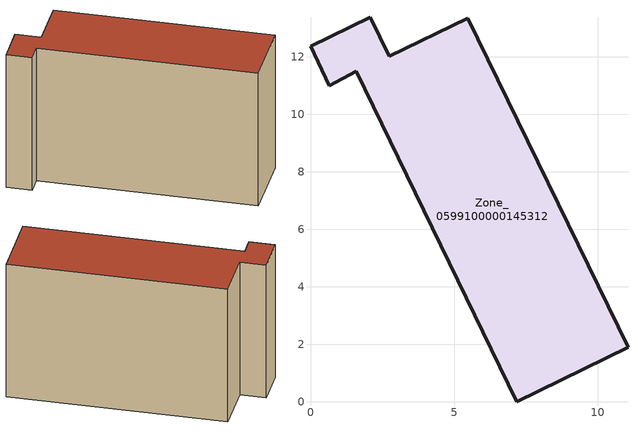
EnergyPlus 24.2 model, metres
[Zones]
Zone_0599100000145312
 floor ground (C_G): 1.6,11.5 0.65,11.01 0,12.38 2.08,13.38 2.74,12.03 5.48,13.35 11.05,1.89 7.17,0 z0
 wall outside (C_F): 2.08,13.38 0,12.38 0.65,11.01 1.6,11.5 7.17,0 11.05,1.89 5.48,13.35 2.74,12.03 2.08,13.38 z0:8.63
 roof outside (C_R): 7.17,0 11.05,1.89 5.48,13.35 2.74,12.03 2.08,13.38 0,12.38 0.65,11.01 1.6,11.5 z8.63
[BUILDING]
Pand.0599100000145312: North Axis=0; Terrain=City; Loads Convergence Tolerance Value=0.04; Temperature Convergence Tolerance Value=0.4; Solar Distribution=FullExterior; Maximum Number of Warmup Days=25; Minimum Number of Warmup Days=1
[Site:Location]
Rotterdam.The.Hague.AP_ZH_NLD Design_Conditions: Latitude=51.96; Longitude=4.45; Time Zone=1; Elevation=-4.5
[SITE:GROUNDTEMPERATURE:BUILDINGSURFACE]
18, 18, 18, 18, 18, 18, 18, 18, 18, 18, 18, 18
[MATERIAL] Thermal Absorptance=0.9; Solar Absorptance=0.7; Visible Absorptance=0.7
Name | Roughness | Thickness | Conductivity | Density | Specific Heat
G.TI.1946-1964 | MediumSmooth | 0.15 | 1 | 540 | 1210
F.TI.1946-1964 | Rough | 0.3 | 0.857143 | 1920 | 840
R.TI.1946-1964 | MediumRough | 0.2 | 0.277778 | 1500 | 1000
[CONSTRUCTION]
C_G: G.TI.1946-1964
C_F: F.TI.1946-1964
C_R: R.TI.1946-1964
[ZONE]
Zone_0599100000145312: Type=1; Multiplier=1; Ceiling Height=Autocalculate; Volume=Autocalculate; Floor Area=autocalculate; Part of Total Floor Area=Yes
[ZONEINFILTRATION:DESIGNFLOWRATE]
Infil_Zone_0599100000145312: Zone or ZoneList or Space or SpaceList=Zone_0599100000145312; Schedule=AlwaysOn; Design Flow Rate Calculation Method=Flow/Area; Flow Rate per Floor Area=0.003; Constant Term Coefficient=1; Temperature Term Coefficient=0; Velocity Term Coefficient=0; Velocity Squared Term Coefficient=0
[HVACTEMPLATE:ZONE:IDEALLOADSAIRSYSTEM]
Zone_0599100000145312: Maximum Heating Supply Air Temperature=50; Minimum Cooling Supply Air Temperature=13; Maximum Heating Supply Air Humidity Ratio=0.0156; Minimum Cooling Supply Air Humidity Ratio=0.0077; Heating Limit=NoLimit; Cooling Limit=NoLimit; Dehumidification Control Type=ConstantSensibleHeatRatio; Cooling Sensible Heat Ratio=0.7; Dehumidification Setpoint=60; Humidification Control Type=None; Humidification Setpoint=30; Outdoor Air Method=None; Outdoor Air Flow Rate per Person=0.00944; Outdoor Air Flow Rate per Zone Floor Area=0; Outdoor Air Flow Rate per Zone=0; Demand Controlled Ventilation Type=None; Outdoor Air Economizer Type=NoEconomizer; Heat Recovery Type=None; Sensible Heat Recovery Effectiveness=0.7; Latent Heat Recovery Effectiveness=0.65
[ZONECONTROL:THERMOSTAT]
ThermostatControl_Zone_0599100000145312: Zone or ZoneList=Zone_0599100000145312; Control Type Schedule=DualSetpointControlType; Control 1=Thermostat_Zone_0599100000145312; Temperature Difference Between Cutout And Setpoint=0
[THERMOSTATSETPOINT:DUALSETPOINT]
Thermostat_Zone_0599100000145312: Heating Setpoint Temperature Schedule=HeatingSetpoint_Zone_0599100000145312; Cooling Setpoint Temperature Schedule=CoolingSetpoint_Zone_0599100000145312
[SCHEDULE:COMPACT]
HeatingSetpoint_Zone_0599100000145312: Through: 12/31, For: AllDays, Until: 24:00, 21
CoolingSetpoint_Zone_0599100000145312: Through: 12/31, For: AllDays, Until: 24:00, 24
DualSetpointControlType: Through: 12/31, For: AllDays, Until: 24:00, 4
AlwaysOn: Through: 12/31, For: AllDays, Until: 24:00, 1
